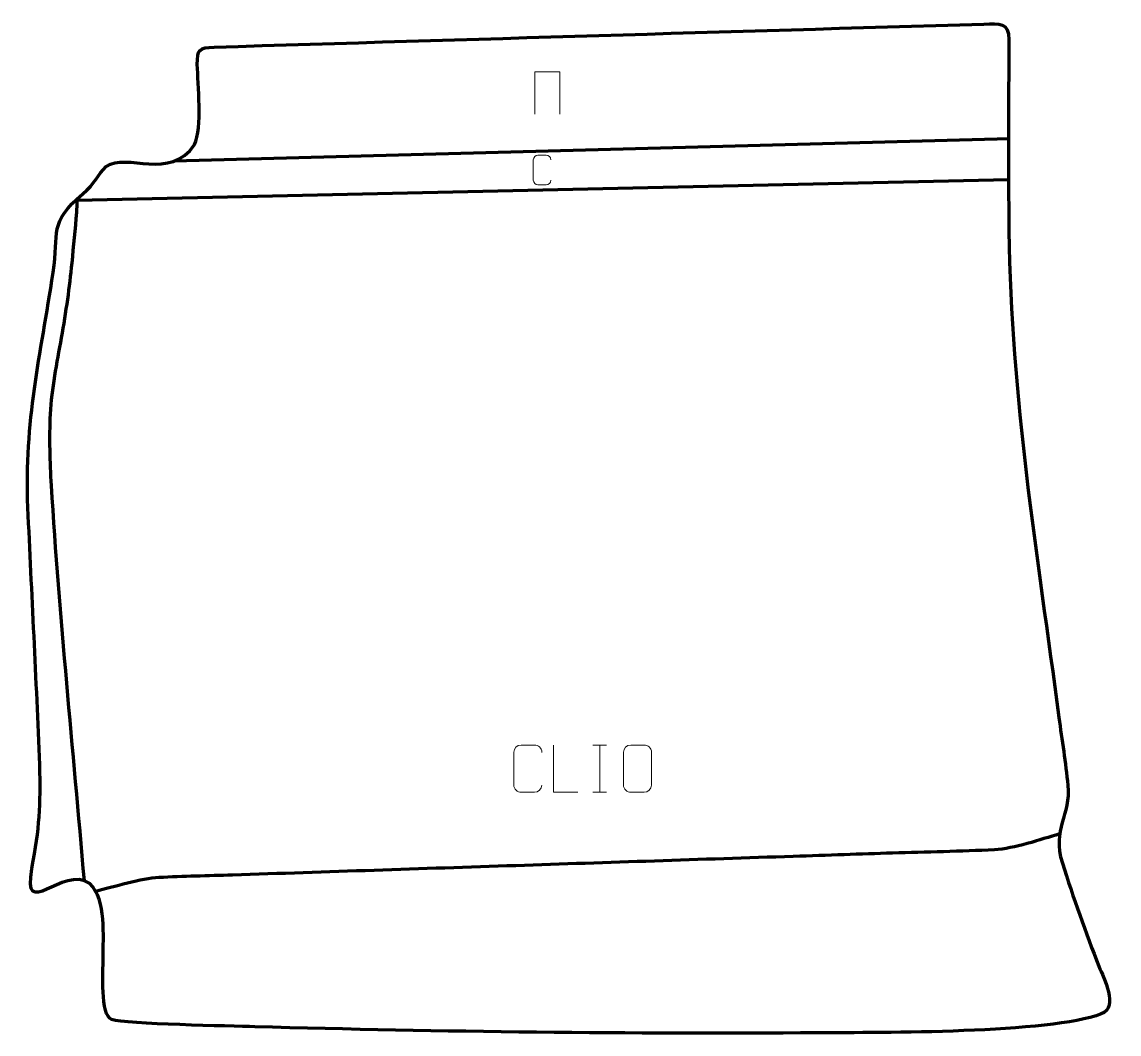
# Model space of a CAD drawing. Header units: millimetres. Extents: x -546 to 34, y 199 to 734.
import ezdxf

# ---------------------------------------------------------------- set-up
doc = ezdxf.new("R2010")
doc.units = ezdxf.units.MM
doc.header["$MEASUREMENT"] = 0
doc.layers.add('layer 2', color=7, linetype='Continuous')
doc.layers.add('layer 3', color=7, linetype='Continuous')

msp = doc.modelspace()

# ---------------------------------------------------------------- linework, layer by layer
at = {"layer": 'layer 2', "color": 142, "lineweight": 158}
for points in [[(-24.0661, 672.0112), (-24.0661, 672.0112), (-465.96, 660.2814), (-465.96, 660.2814)], [(-24.6037, 650.3802), (-24.6037, 650.3802), (-517.3085, 639.524), (-517.3085, 639.524)]]:
    msp.add_open_spline(points, degree=3, dxfattribs=at)
for points in [[(-513.4377, 279.6589), (-519.3909, 349.322), (-526.5056, 418.8791), (-530.8512, 488.6711), (-530.8512, 488.6711), (-531.6209, 501.3973), (-531.9198, 513.7253), (-531.34, 526.4722), (-531.34, 526.4722), (-530.9425, 533.3329), (-530.1491, 539.8686), (-529.0551, 546.6502), (-529.0551, 546.6502), (-526.8048, 560.1965), (-524.1302, 573.5641), (-522.2287, 587.1837), (-522.2287, 587.1837), (-521.3491, 593.6106), (-520.5873, 600.0183), (-519.9249, 606.471), (-519.9249, 606.471), (-519.0563, 615.4314), (-518.1474, 624.3604), (-517.4488, 633.338), (-517.4488, 633.338), (-517.4488, 633.338), (-517.3349, 634.8359), (-517.3349, 634.8359), (-517.3349, 634.8359), (-517.1825, 636.9258), (-517.1124, 638.2092), (-517.4003, 640.2607)], [(2.4533, 304.3867), (-8.0165, 301.3967), (-21.4973, 296.5768), (-32.0719, 296.017), (-32.0719, 296.017), (-49.7301, 295.0822), (-68.2413, 294.8314), (-86.0085, 294.2391), (-86.0085, 294.2391), (-94.4979, 293.9562), (-102.9874, 293.6732), (-111.4768, 293.3902), (-111.4768, 293.3902), (-120.4657, 293.0906), (-129.4545, 292.7909), (-138.4434, 292.4913), (-138.4434, 292.4913), (-187.3826, 290.86), (-236.3218, 289.2287), (-285.261, 287.5974), (-285.261, 287.5974), (-335.199, 285.9327), (-385.137, 284.2681), (-435.075, 282.6035), (-435.075, 282.6035), (-447.8847, 282.1765), (-461.3026, 282.0092), (-474.0252, 281.2988), (-474.0252, 281.2988), (-483.128, 280.7906), (-498.033, 276.3058), (-507.4401, 273.9683)]]:
    msp.add_open_spline(points, degree=3, knots=[0, 0, 0, 0, 0.11111111, 0.11111111, 0.11111111, 0.11111111, 0.22222222, 0.22222222, 0.22222222, 0.22222222, 0.33333333, 0.33333333, 0.33333333, 0.33333333, 0.44444444, 0.44444444, 0.44444444, 0.44444444, 0.55555556, 0.55555556, 0.55555556, 0.55555556, 0.66666667, 0.66666667, 0.66666667, 0.66666667, 0.77777778, 0.77777778, 0.77777778, 0.77777778, 1, 1, 1, 1], dxfattribs=at)
at = {"layer": 'layer 3', "color": 242, "lineweight": 158}
msp.add_open_spline([(-24.3993, 724.5155), (-24.334, 733.9314), (-29.2726, 733.0513), (-37.6821, 732.8063), (-37.6821, 732.8063), (-173.3839, 728.8532), (-309.115, 724.7502), (-444.8127, 720.6262), (-444.8127, 720.6262), (-452.6651, 720.3876), (-453.7919, 719.3292), (-453.6819, 711.4042), (-453.6819, 711.4042), (-453.4254, 700.7948), (-450.9668, 678.0621), (-455.1467, 669.0744), (-455.1467, 669.0744), (-468.0799, 649.5662), (-491.0735, 665.3208), (-501.8528, 657.3845), (-501.8528, 657.3845), (-506.7859, 653.1607), (-507.5598, 648.2424), (-514.3283, 643.0061), (-514.3283, 643.0061), (-532.4505, 627.4299), (-526.7656, 623.0107), (-529.9355, 601.3144), (-529.9355, 601.3144), (-536.6451, 557.1426), (-545.2674, 522.7756), (-543.2711, 477.096), (-543.2711, 477.096), (-541.2904, 431.7759), (-538.734, 386.275), (-537.0647, 340.9785), (-537.0647, 340.9785), (-536.4238, 319.0288), (-537.1531, 307.8094), (-541.1337, 286.1864), (-541.1337, 286.1864), (-546.4487, 257.3154), (-525.1298, 288.1279), (-510.5458, 278.2258), (-510.5458, 278.2258), (-501.5051, 268.9598), (-503.6447, 250.5311), (-503.4941, 238.0605), (-503.4941, 238.0605), (-503.537, 232.423), (-504.9708, 208.1931), (-499.0082, 206.2234), (-499.0082, 206.2234), (-491.3817, 203.7042), (-435.7884, 202.7484), (-423.2551, 202.4111), (-423.2551, 202.4111), (-324.3669, 199.5877), (-224.1999, 198.5231), (-125.2787, 199.1585), (-125.2787, 199.1585), (-92.5638, 199.3648), (-2.501, 198.7133), (24.4105, 209.1885), (24.4105, 209.1885), (33.8546, 212.8645), (25.7761, 228.0239), (23.2289, 234.3865), (23.2289, 234.3865), (16.2454, 251.9371), (9.5244, 270.9855), (3.8545, 289.0084), (3.8545, 289.0084), (-1.8458, 307.1278), (8.3423, 314.2775), (6.7783, 330.1341), (6.7783, 330.1341), (5.607, 342.0095), (3.615, 354.099), (2.0395, 365.9598), (2.0395, 365.9598), (-9.4535, 452.7472), (-23.3647, 535.2055), (-24.3946, 623.2415), (-24.3946, 623.2415), (-24.7902, 657.0675), (-24.6395, 690.6953), (-24.3993, 724.5155)], degree=3, knots=[0, 0, 0, 0, 0.04347826, 0.04347826, 0.04347826, 0.04347826, 0.08695652, 0.08695652, 0.08695652, 0.08695652, 0.13043478, 0.13043478, 0.13043478, 0.13043478, 0.17391304, 0.17391304, 0.17391304, 0.17391304, 0.2173913, 0.2173913, 0.2173913, 0.2173913, 0.26086957, 0.26086957, 0.26086957, 0.26086957, 0.30434783, 0.30434783, 0.30434783, 0.30434783, 0.34782609, 0.34782609, 0.34782609, 0.34782609, 0.39130435, 0.39130435, 0.39130435, 0.39130435, 0.43478261, 0.43478261, 0.43478261, 0.43478261, 0.47826087, 0.47826087, 0.47826087, 0.47826087, 0.52173913, 0.52173913, 0.52173913, 0.52173913, 0.56521739, 0.56521739, 0.56521739, 0.56521739, 0.60869565, 0.60869565, 0.60869565, 0.60869565, 0.65217391, 0.65217391, 0.65217391, 0.65217391, 0.69565217, 0.69565217, 0.69565217, 0.69565217, 0.73913043, 0.73913043, 0.73913043, 0.73913043, 0.7826087, 0.7826087, 0.7826087, 0.7826087, 0.82608696, 0.82608696, 0.82608696, 0.82608696, 0.86956522, 0.86956522, 0.86956522, 0.86956522, 0.91304348, 0.91304348, 0.91304348, 0.91304348, 1, 1, 1, 1], dxfattribs=at)
at = {"layer": 'layer 3', "color": 250, "lineweight": 9}
for points, knots in [([(-275.1038, 685.1769), (-275.1038, 685.1769), (-275.1038, 707.5272), (-275.1038, 707.5272), (-275.1038, 707.5272), (-275.1038, 707.5272), (-261.9855, 707.5272), (-261.9855, 707.5272), (-261.9855, 707.5272), (-261.9855, 707.5272), (-261.9855, 685.1769), (-261.9855, 685.1769)], [0, 0, 0, 0, 0.25, 0.25, 0.25, 0.25, 0.5, 0.5, 0.5, 0.5, 1, 1, 1, 1]), ([(-266.6785, 650.1888), (-266.7659, 648.7352), (-267.8153, 647.8095), (-269.159, 647.8028), (-269.159, 647.8028), (-270.6179, 647.803), (-272.0769, 647.803), (-273.5355, 647.8028), (-273.5355, 647.8028), (-274.7399, 647.7368), (-275.9738, 648.9159), (-275.9668, 650.178), (-275.9668, 650.178), (-275.9665, 653.788), (-275.9665, 657.3978), (-275.9668, 661.0073), (-275.9668, 661.0073), (-275.9641, 662.345), (-274.8713, 663.4206), (-273.5247, 663.4122), (-273.5247, 663.4122), (-272.0696, 663.4122), (-270.6143, 663.4122), (-269.159, 663.4122), (-269.159, 663.4122), (-267.9411, 663.4344), (-266.6952, 662.5012), (-266.6785, 660.9761)], [0, 0, 0, 0, 0.125, 0.125, 0.125, 0.125, 0.25, 0.25, 0.25, 0.25, 0.375, 0.375, 0.375, 0.375, 0.5, 0.5, 0.5, 0.5, 0.625, 0.625, 0.625, 0.625, 0.75, 0.75, 0.75, 0.75, 1, 1, 1, 1]), ([(-271.4301, 330.2641), (-271.5699, 327.9407), (-273.2471, 326.4611), (-275.3948, 326.4503), (-275.3948, 326.4503), (-277.7267, 326.4507), (-280.0586, 326.4507), (-282.3901, 326.4503), (-282.3901, 326.4503), (-284.3151, 326.3449), (-286.2872, 328.2294), (-286.276, 330.2467), (-286.276, 330.2467), (-286.2756, 336.0168), (-286.2756, 341.7865), (-286.276, 347.5558), (-286.276, 347.5558), (-286.2718, 349.6939), (-284.5251, 351.4131), (-282.3727, 351.3996), (-282.3727, 351.3996), (-280.047, 351.3996), (-277.7209, 351.3996), (-275.3948, 351.3996), (-275.3948, 351.3996), (-273.4482, 351.4351), (-271.4568, 349.9436), (-271.4301, 347.506)], [0, 0, 0, 0, 0.125, 0.125, 0.125, 0.125, 0.25, 0.25, 0.25, 0.25, 0.375, 0.375, 0.375, 0.375, 0.5, 0.5, 0.5, 0.5, 0.625, 0.625, 0.625, 0.625, 0.75, 0.75, 0.75, 0.75, 1, 1, 1, 1]), ([(-252.3786, 326.4463), (-252.3786, 326.4463), (-265.3277, 326.4463), (-265.3277, 326.4463), (-265.3277, 326.4463), (-265.3277, 326.4463), (-265.3277, 351.3999), (-265.3277, 351.3999)], [0, 0, 0, 0, 0.33333333, 0.33333333, 0.33333333, 0.33333333, 1, 1, 1, 1]), ([(-224.3727, 351.3996), (-222.047, 351.3996), (-219.7209, 351.3996), (-217.3948, 351.3996), (-217.3948, 351.3996), (-215.4482, 351.4352), (-213.4568, 349.9436), (-213.4301, 347.506), (-213.4301, 347.506), (-213.4305, 341.7591), (-213.4305, 336.0118), (-213.4301, 330.2641), (-213.4301, 330.2641), (-213.5699, 327.9407), (-215.2471, 326.4611), (-217.3948, 326.4503), (-217.3948, 326.4503), (-219.7267, 326.4507), (-222.0586, 326.4507), (-224.3901, 326.4503), (-224.3901, 326.4503), (-226.3151, 326.3449), (-228.2872, 328.2294), (-228.276, 330.2467), (-228.276, 330.2467), (-228.2757, 336.0168), (-228.2757, 341.7865), (-228.276, 347.5558), (-228.276, 347.5558), (-228.2718, 349.6939), (-226.5251, 351.4131), (-224.3727, 351.3996)], [0, 0, 0, 0, 0.11111111, 0.11111111, 0.11111111, 0.11111111, 0.22222222, 0.22222222, 0.22222222, 0.22222222, 0.33333333, 0.33333333, 0.33333333, 0.33333333, 0.44444444, 0.44444444, 0.44444444, 0.44444444, 0.55555556, 0.55555556, 0.55555556, 0.55555556, 0.66666667, 0.66666667, 0.66666667, 0.66666667, 0.77777778, 0.77777778, 0.77777778, 0.77777778, 1, 1, 1, 1])]:
    msp.add_open_spline(points, degree=3, knots=knots, dxfattribs=at)
for points in [[(-244.4372, 351.3999), (-244.4372, 351.3999), (-237.2691, 351.3999), (-237.2691, 351.3999)], [(-240.8532, 351.3999), (-240.8532, 351.3999), (-240.8532, 326.4464), (-240.8532, 326.4464)], [(-244.4372, 326.4464), (-244.4372, 326.4464), (-237.2691, 326.4464), (-237.2691, 326.4464)]]:
    msp.add_open_spline(points, degree=3, dxfattribs=at)

doc.saveas('drawing.dxf')
